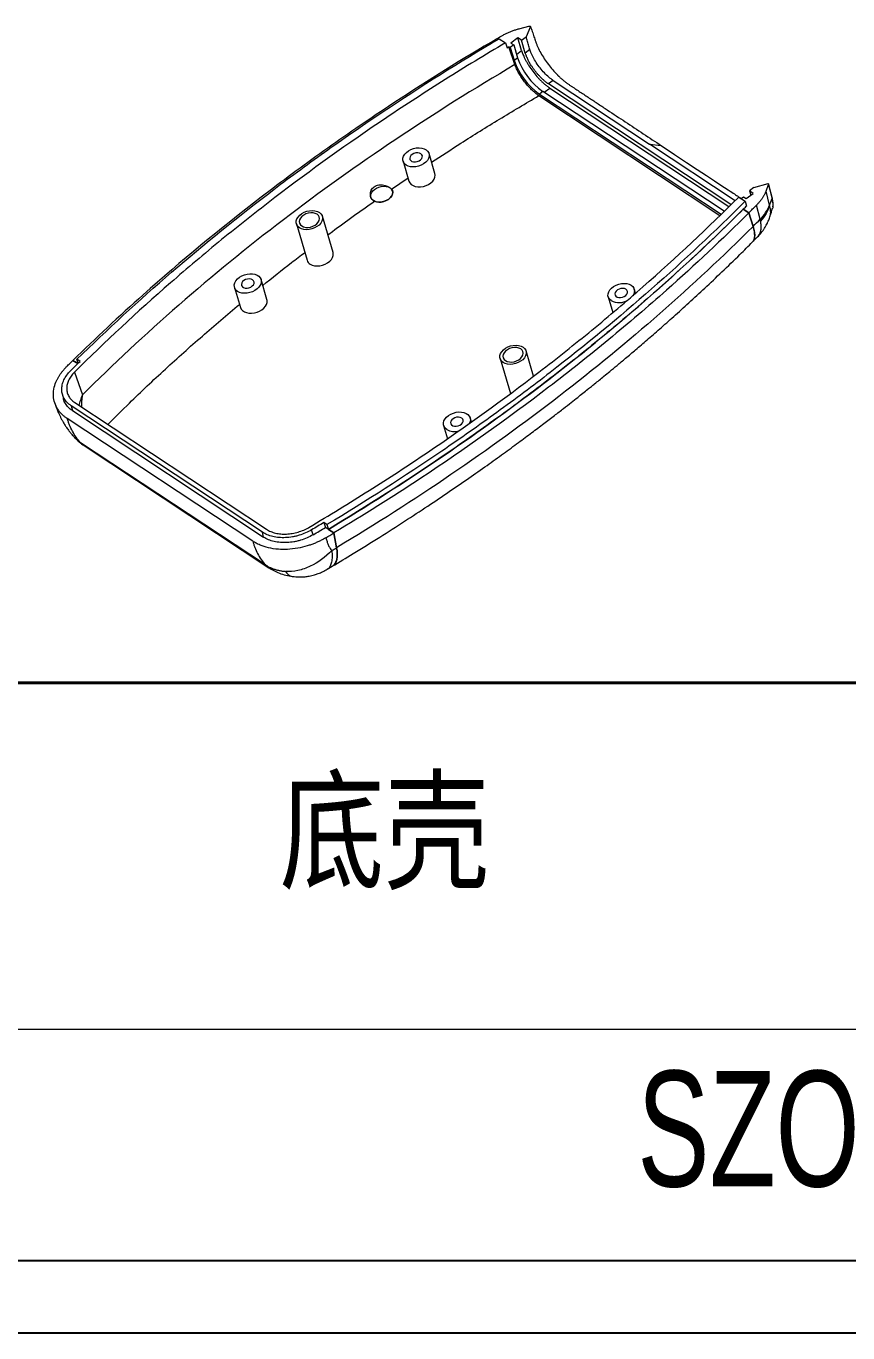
# Model space of a CAD drawing. Header units: inches. Extents: x 2883 to 4028, y 1129 to 1398.
# Drawn here: x 3581.3 to 3654.2, y 1128.8 to 1244.6 of the extents above; entities that cross this region are included whole.
import ezdxf

# ---------------------------------------------------------------- set-up
doc = ezdxf.new("R2010")
doc.units = ezdxf.units.IN
doc.header["$LTSCALE"] = 15
doc.layers.add('文字', color=81, linetype='Continuous')
doc.layers.add('粗实线', color=7, linetype='Continuous', lineweight=30)
doc.layers.add('细实线', color=3, linetype='Continuous', lineweight=9)
doc.styles.add('宋体', font='', dxfattribs={"width": 0.8, "height": 3.5})
doc.styles.add('长仿宋', font='', dxfattribs={"width": 0.7, "height": 4})
doc.styles.get('宋体').set_extended_font_data('SimSun')
doc.styles.get('长仿宋').set_extended_font_data('SimSun')

msp = doc.modelspace()

# ---------------------------------------------------------------- linework, layer by layer
at = {"color": 7, "linetype": 'Continuous', "lineweight": 15}
for p, q in [((3625.144, 1244.426), (3625.933, 1244.627)), ((3626.077, 1244.605), (3625.681, 1243.693)), ((3626.077, 1244.605), (3626.065, 1244.613)), ((3623.284, 1243.522), (3623.848, 1243.149)), ((3624.946, 1243.599), (3624.336, 1243.131)), ((3625.28, 1242.467), (3624.946, 1243.599)), ((3625.274, 1243.382), (3624.946, 1243.599)), ((3625.274, 1243.382), (3625.681, 1243.693)), ((3625.608, 1242.25), (3625.274, 1243.382)), ((3622.636, 1243.134), (3622.543, 1243.196)), ((3622.636, 1243.134), (3622.543, 1243.196)), ((3623.848, 1243.149), (3623.994, 1242.712)), ((3624.692, 1241.22), (3624.163, 1242.811)), ((3624.279, 1242.734), (3624.163, 1242.811)), ((3624.584, 1242.967), (3624.279, 1242.734)), ((3624.279, 1242.734), (3624.613, 1241.602)), ((3624.336, 1243.131), (3624.584, 1242.967)), ((3624.584, 1242.967), (3624.918, 1241.836)), ((3626.014, 1242.562), (3625.608, 1242.25)), ((3624.613, 1241.602), (3624.918, 1241.836)), ((3628.074, 1239.821), (3627.667, 1239.509)), ((3628.074, 1239.821), (3636.624, 1234.169)), ((3627.168, 1238.841), (3626.863, 1238.607)), ((3643.24, 1228.217), (3627.168, 1238.841)), ((3643.85, 1228.812), (3627.667, 1239.509)), ((3627.774, 1239.147), (3643.672, 1228.639)), ((3626.807, 1238.473), (3642.87, 1227.856)), ((3626.863, 1238.607), (3642.974, 1227.958)), ((3636.624, 1234.169), (3637.67, 1234.039)), ((3644.205, 1229.158), (3636.624, 1234.169)), ((3617.595, 1231.569), (3617.073, 1233.337)), ((3614.771, 1232.658), (3615.293, 1230.89)), ((3645.888, 1230.337), (3647.136, 1230.685)), ((3646.954, 1230.01), (3647.178, 1230.585)), ((3647.148, 1230.677), (3647.136, 1230.685)), ((3647.178, 1230.585), (3647.491, 1229.359)), ((3647.493, 1229.41), (3647.179, 1230.644)), ((3644.532, 1229.478), (3645.096, 1229.104)), ((3644.738, 1229.341), (3644.951, 1229.505)), ((3644.951, 1229.505), (3645.2, 1229.341)), ((3645.2, 1229.341), (3645.809, 1229.808)), ((3645.888, 1230.337), (3645.481, 1230.025)), ((3645.809, 1229.808), (3645.481, 1230.025)), ((3645.481, 1230.025), (3645.594, 1229.643)), ((3647.27, 1228.773), (3646.954, 1230.01)), ((3647.271, 1228.768), (3647.491, 1229.359)), ((3645.423, 1228.073), (3644.935, 1228.395)), ((3644.935, 1228.395), (3645.423, 1228.073)), ((3645.096, 1229.104), (3645.222, 1228.68)), ((3646.44, 1227.508), (3646.118, 1228.768)), ((3605.311, 1227.093), (3606.26, 1223.876)), ((3608.562, 1224.555), (3607.613, 1227.773)), ((3645.423, 1228.073), (3645.805, 1226.874)), ((3645.805, 1226.874), (3645.423, 1228.073)), ((3647.323, 1227.804), (3647.331, 1227.832)), ((3645.759, 1225.499), (3646.212, 1225.95)), ((3599.826, 1221.466), (3600.347, 1219.698)), ((3602.697, 1220.392), (3602.175, 1222.159)), ((3635.372, 1220.943), (3635.263, 1221.314)), ((3632.961, 1220.635), (3633.374, 1219.234)), ((3626.337, 1213.588), (3625.675, 1215.834)), ((3585.493, 1214.989), (3585.921, 1214.706)), ((3585.921, 1214.706), (3585.493, 1214.989)), ((3586.128, 1214.911), (3585.855, 1215.092)), ((3585.958, 1214.742), (3585.855, 1215.092)), ((3623.373, 1215.155), (3624.29, 1212.048)), ((3585.628, 1213.937), (3586.334, 1211.94)), ((3584.547, 1212.034), (3584.652, 1211.605)), ((3602.294, 1199.764), (3585.333, 1210.975)), ((3585.333, 1210.975), (3585.443, 1210.539)), ((3585.66, 1211.253), (3602.66, 1200.016)), ((3601.447, 1198.958), (3584.996, 1209.831)), ((3585.443, 1210.539), (3602.404, 1199.327)), ((3620.826, 1209.534), (3620.717, 1209.903)), ((3618.367, 1209.21), (3618.709, 1208.052)), ((3585.657, 1208.139), (3585.773, 1208.029)), ((3602.571, 1196.865), (3586.181, 1207.698)), ((3586.484, 1207.443), (3602.874, 1196.61)), ((3608.025, 1200.438), (3607.751, 1200.618)), ((3607.751, 1200.618), (3607.89, 1200.185)), ((3608.025, 1200.438), (3608.15, 1200.013)), ((3602.404, 1199.327), (3602.294, 1199.764)), ((3606.795, 1199.532), (3606.659, 1199.967)), ((3608.15, 1200.013), (3607.89, 1200.185)), ((3608.15, 1200.013), (3608.636, 1199.692)), ((3608.636, 1199.692), (3608.15, 1200.013)), ((3608.877, 1198.383), (3608.636, 1199.692)), ((3608.636, 1199.692), (3608.877, 1198.383)), ((3604.947, 1195.838), (3604.974, 1195.834)), ((3608.037, 1196.473), (3608.487, 1196.742))]:
    msp.add_line(p, q, dxfattribs=at)
at = {"color": 8, "linetype": 'Continuous', "lineweight": 15}
for p, q in [((3624.833, 1242.125), (3625.28, 1242.467)), ((3627.279, 1238.767), (3627.774, 1239.147)), ((3613.751, 1230.174), (3615.21, 1231.171)), ((3647.331, 1227.832), (3647.352, 1227.902))]:
    msp.add_line(p, q, dxfattribs=at)
for p, q in [((3368.446, 1135.172), (3732.65, 1135.172)), ((3358.601, 1128.767), (3739.054, 1128.767))]:
    msp.add_line(p, q)
at = {"color": 7, "linetype": 'Continuous', "lineweight": 15, "flags": 128}
for points in [[(3637.67, 1234.039), (3638.854, 1233.257), (3639.917, 1232.554), (3640.859, 1231.932), (3641.679, 1231.39), (3642.378, 1230.927), (3642.868, 1230.604), (3643.274, 1230.335), (3643.596, 1230.123), (3643.782, 1230), (3643.921, 1229.908), (3644.04, 1229.829), (3644.056, 1229.819), (3644.158, 1229.751), (3644.254, 1229.688), (3644.343, 1229.629), (3644.424, 1229.575), (3644.499, 1229.525), (3644.567, 1229.481), (3644.628, 1229.44), (3644.756, 1229.355)], [(3615.035, 1232.318), (3614.895, 1232.438), (3614.799, 1232.583), (3614.753, 1232.746), (3614.758, 1232.92), (3614.813, 1233.097), (3614.917, 1233.27), (3615.065, 1233.431), (3615.25, 1233.574), (3615.465, 1233.69), (3615.7, 1233.777), (3615.944, 1233.83), (3616.188, 1233.846), (3616.42, 1233.825), (3616.63, 1233.768), (3616.809, 1233.677), (3616.949, 1233.556), (3617.045, 1233.412), (3617.091, 1233.249), (3617.087, 1233.075), (3617.031, 1232.897), (3616.927, 1232.724), (3616.779, 1232.563), (3616.594, 1232.421), (3616.379, 1232.304), (3616.144, 1232.217), (3615.9, 1232.165), (3615.656, 1232.149), (3615.425, 1232.17), (3615.214, 1232.227), (3615.035, 1232.318)], [(3616.347, 1233.323), (3616.22, 1233.38), (3616.066, 1233.403), (3615.899, 1233.391), (3615.735, 1233.343), (3615.587, 1233.264), (3615.469, 1233.162), (3615.391, 1233.045), (3615.36, 1232.924), (3615.379, 1232.809), (3615.447, 1232.711), (3615.557, 1232.639), (3615.699, 1232.598), (3615.861, 1232.593), (3616.029, 1232.624), (3616.187, 1232.687), (3616.321, 1232.779), (3616.42, 1232.89), (3616.475, 1233.01), (3616.481, 1233.129), (3616.437, 1233.237), (3616.347, 1233.323)], [(3615.293, 1230.89), (3615.295, 1230.884), (3615.37, 1230.73), (3615.492, 1230.598), (3615.656, 1230.493), (3615.855, 1230.422), (3616.08, 1230.385), (3616.321, 1230.386), (3616.568, 1230.424), (3616.808, 1230.498), (3617.033, 1230.604), (3617.232, 1230.737), (3617.396, 1230.892), (3617.518, 1231.062), (3617.593, 1231.239), (3617.617, 1231.416), (3617.595, 1231.569)], [(3612.137, 1229.163), (3612.013, 1229.272), (3611.933, 1229.403), (3611.899, 1229.551), (3611.915, 1229.708), (3611.979, 1229.865), (3612.087, 1230.016), (3612.236, 1230.153), (3612.416, 1230.269), (3612.62, 1230.357), (3612.836, 1230.414), (3613.055, 1230.437), (3613.264, 1230.424), (3613.454, 1230.376), (3613.615, 1230.296), (3613.739, 1230.188), (3613.82, 1230.056), (3613.854, 1229.909), (3613.838, 1229.752), (3613.774, 1229.594), (3613.665, 1229.443), (3613.517, 1229.306), (3613.336, 1229.191), (3613.133, 1229.103), (3612.916, 1229.046), (3612.698, 1229.023), (3612.488, 1229.036), (3612.298, 1229.083), (3612.137, 1229.163)], [(3612.228, 1229.113), (3612.412, 1229.05), (3612.62, 1229.023), (3612.842, 1229.034), (3613.066, 1229.081), (3613.28, 1229.163), (3613.472, 1229.274), (3613.633, 1229.409), (3613.755, 1229.561), (3613.83, 1229.722), (3613.854, 1229.884), (3613.828, 1230.037), (3613.751, 1230.174)], [(3605.575, 1226.753), (3605.435, 1226.874), (3605.339, 1227.019), (3605.293, 1227.182), (3605.298, 1227.356), (3605.353, 1227.533), (3605.457, 1227.706), (3605.605, 1227.867), (3605.79, 1228.009), (3606.005, 1228.126), (3606.24, 1228.213), (3606.484, 1228.265), (3606.728, 1228.281), (3606.96, 1228.26), (3607.17, 1228.203), (3607.349, 1228.113), (3607.489, 1227.992), (3607.585, 1227.847), (3607.631, 1227.684), (3607.627, 1227.51), (3607.571, 1227.333), (3607.467, 1227.16), (3607.319, 1226.999), (3607.134, 1226.857), (3606.919, 1226.74), (3606.684, 1226.653), (3606.44, 1226.601), (3606.196, 1226.584), (3605.965, 1226.605), (3605.754, 1226.662), (3605.575, 1226.753)], [(3605.785, 1226.914), (3605.945, 1226.836), (3606.135, 1226.793), (3606.344, 1226.787), (3606.56, 1226.819), (3606.771, 1226.886), (3606.963, 1226.985), (3607.127, 1227.11), (3607.251, 1227.254), (3607.33, 1227.408), (3607.358, 1227.564), (3607.335, 1227.712), (3607.26, 1227.844), (3607.14, 1227.952), (3606.979, 1228.03), (3606.789, 1228.073), (3606.58, 1228.079), (3606.364, 1228.047), (3606.153, 1227.98), (3605.961, 1227.881), (3605.798, 1227.755), (3605.673, 1227.612), (3605.594, 1227.457), (3605.566, 1227.302), (3605.59, 1227.154), (3605.664, 1227.022), (3605.785, 1226.914)], [(3606.525, 1223.536), (3606.704, 1223.445), (3606.914, 1223.388), (3607.146, 1223.367), (3607.389, 1223.383), (3607.634, 1223.436), (3607.868, 1223.523), (3608.083, 1223.64), (3608.268, 1223.782), (3608.416, 1223.943), (3608.52, 1224.116), (3608.576, 1224.293), (3608.581, 1224.467), (3608.562, 1224.555)], [(3600.095, 1221.119), (3599.956, 1221.237), (3599.859, 1221.379), (3599.809, 1221.539), (3599.808, 1221.71), (3599.856, 1221.886), (3599.95, 1222.058), (3600.088, 1222.22), (3600.263, 1222.366), (3600.468, 1222.489), (3600.695, 1222.584), (3600.934, 1222.647), (3601.176, 1222.677), (3601.411, 1222.671), (3601.629, 1222.63), (3601.822, 1222.555), (3601.981, 1222.45), (3602.099, 1222.319), (3602.173, 1222.168), (3602.198, 1222.001), (3602.175, 1221.827), (3602.104, 1221.653), (3601.987, 1221.485), (3601.83, 1221.33), (3601.639, 1221.195), (3601.422, 1221.085), (3601.187, 1221.005), (3600.945, 1220.959), (3600.706, 1220.947), (3600.478, 1220.97), (3600.272, 1221.029), (3600.095, 1221.119)], [(3601.425, 1222.138), (3601.298, 1222.196), (3601.144, 1222.219), (3600.977, 1222.206), (3600.813, 1222.158), (3600.665, 1222.08), (3600.547, 1221.977), (3600.469, 1221.861), (3600.438, 1221.739), (3600.458, 1221.625), (3600.525, 1221.527), (3600.635, 1221.454), (3600.777, 1221.414), (3600.939, 1221.408), (3601.107, 1221.439), (3601.265, 1221.503), (3601.399, 1221.594), (3601.499, 1221.705), (3601.553, 1221.825), (3601.559, 1221.945), (3601.515, 1222.052), (3601.425, 1222.138)], [(3633.225, 1220.294), (3633.084, 1220.415), (3632.989, 1220.56), (3632.942, 1220.723), (3632.947, 1220.897), (3633.003, 1221.074), (3633.107, 1221.247), (3633.255, 1221.408), (3633.44, 1221.55), (3633.655, 1221.667), (3633.89, 1221.754), (3634.134, 1221.807), (3634.377, 1221.823), (3634.609, 1221.802), (3634.819, 1221.745), (3634.999, 1221.654), (3635.139, 1221.533), (3635.235, 1221.389), (3635.281, 1221.225), (3635.276, 1221.051), (3635.221, 1220.874), (3635.141, 1220.734)], [(3634.537, 1221.3), (3634.409, 1221.357), (3634.255, 1221.38), (3634.089, 1221.368), (3633.924, 1221.32), (3633.776, 1221.241), (3633.658, 1221.139), (3633.58, 1221.022), (3633.55, 1220.901), (3633.569, 1220.786), (3633.637, 1220.688), (3633.746, 1220.616), (3633.889, 1220.575), (3634.051, 1220.57), (3634.218, 1220.601), (3634.376, 1220.664), (3634.511, 1220.756), (3634.61, 1220.867), (3634.665, 1220.987), (3634.67, 1221.106), (3634.626, 1221.214), (3634.537, 1221.3)], [(3600.347, 1219.698), (3600.349, 1219.691), (3600.422, 1219.54), (3600.54, 1219.409), (3600.698, 1219.304), (3600.89, 1219.229), (3601.107, 1219.187), (3601.341, 1219.18), (3601.583, 1219.209), (3601.822, 1219.272), (3602.049, 1219.366), (3602.255, 1219.488), (3602.43, 1219.633), (3602.569, 1219.795), (3602.664, 1219.966), (3602.714, 1220.141), (3602.714, 1220.312), (3602.697, 1220.392)], [(3623.637, 1214.815), (3623.496, 1214.935), (3623.401, 1215.08), (3623.354, 1215.243), (3623.359, 1215.417), (3623.415, 1215.595), (3623.519, 1215.768), (3623.667, 1215.929), (3623.852, 1216.071), (3624.067, 1216.188), (3624.301, 1216.274), (3624.546, 1216.327), (3624.789, 1216.343), (3625.021, 1216.322), (3625.231, 1216.265), (3625.41, 1216.174), (3625.551, 1216.054), (3625.646, 1215.909), (3625.693, 1215.746), (3625.688, 1215.572), (3625.633, 1215.394), (3625.529, 1215.221), (3625.381, 1215.06), (3625.195, 1214.918), (3624.98, 1214.801), (3624.746, 1214.715), (3624.501, 1214.662), (3624.258, 1214.646), (3624.026, 1214.667), (3623.816, 1214.724), (3623.637, 1214.815)], [(3623.846, 1214.975), (3624.006, 1214.898), (3624.197, 1214.855), (3624.406, 1214.849), (3624.622, 1214.88), (3624.832, 1214.948), (3625.025, 1215.047), (3625.188, 1215.172), (3625.313, 1215.316), (3625.391, 1215.47), (3625.42, 1215.626), (3625.396, 1215.774), (3625.322, 1215.906), (3625.201, 1216.014), (3625.041, 1216.091), (3624.851, 1216.135), (3624.641, 1216.14), (3624.425, 1216.109), (3624.215, 1216.041), (3624.023, 1215.942), (3623.859, 1215.817), (3623.735, 1215.673), (3623.656, 1215.519), (3623.627, 1215.363), (3623.651, 1215.215), (3623.725, 1215.083), (3623.846, 1214.975)], [(3618.637, 1208.863), (3618.497, 1208.981), (3618.401, 1209.124), (3618.351, 1209.283), (3618.35, 1209.455), (3618.397, 1209.63), (3618.492, 1209.802), (3618.63, 1209.964), (3618.805, 1210.11), (3619.01, 1210.233), (3619.237, 1210.328), (3619.476, 1210.392), (3619.718, 1210.421), (3619.953, 1210.415), (3620.171, 1210.374), (3620.364, 1210.3), (3620.522, 1210.195), (3620.641, 1210.064), (3620.715, 1209.912), (3620.74, 1209.745), (3620.717, 1209.571), (3620.645, 1209.397), (3620.64, 1209.386)], [(3619.967, 1209.882), (3619.84, 1209.94), (3619.686, 1209.963), (3619.519, 1209.95), (3619.355, 1209.902), (3619.207, 1209.824), (3619.089, 1209.722), (3619.011, 1209.605), (3618.98, 1209.484), (3619, 1209.369), (3619.067, 1209.271), (3619.177, 1209.198), (3619.319, 1209.158), (3619.481, 1209.152), (3619.649, 1209.183), (3619.807, 1209.247), (3619.941, 1209.338), (3620.04, 1209.449), (3620.095, 1209.569), (3620.101, 1209.689), (3620.057, 1209.796), (3619.967, 1209.882)]]:
    msp.add_lwpolyline(points, dxfattribs=at)
at = {"color": 8, "linetype": 'Continuous', "lineweight": 15, "flags": 128}
for points in [[(3586.181, 1207.698), (3586.403, 1207.5), (3586.484, 1207.443)], [(3602.872, 1196.611), (3602.793, 1196.667), (3602.571, 1196.865)]]:
    msp.add_lwpolyline(points, dxfattribs=at)
at = {"color": 7, "linetype": 'Continuous', "lineweight": 15}
for centre, radius, start, end in [((3630.433, 1243.631), 6.163, 199.21745, 234.60741), ((3630.738, 1243.865), 6.163, 199.21745, 234.60741), ((3643.885, 1230.09), 3.632, 314.70198, 338.74589), ((3606.847, 1224.059), 0.615, 197.31838, 238.32382), ((3633.917, 1221.591), 1.47, 241.92735, 302.08992), ((3619.312, 1210.053), 1.368, 240.43622, 287.49404)]:
    msp.add_arc(centre, radius, start, end, dxfattribs=at)
at = {"color": 8, "linetype": 'Continuous', "lineweight": 15}
msp.add_arc((3605.161, 1196.767), 0.953, 210.18504, 257.01377, dxfattribs=at)
at = {"color": 7, "linetype": 'Continuous', "lineweight": 15}
for points, knots in [([(3623.466, 1243.741), (3623.507, 1243.765), (3623.589, 1243.812), (3623.717, 1243.881), (3623.847, 1243.947), (3623.981, 1244.012), (3624.118, 1244.074), (3624.257, 1244.133), (3624.4, 1244.19), (3624.544, 1244.244), (3624.692, 1244.295), (3624.841, 1244.342), (3624.991, 1244.386), (3625.093, 1244.413), (3625.144, 1244.426)], [0, 0, 0, 0, 0.0798912, 0.1605529, 0.2419465, 0.3240312, 0.4067641, 0.4900998, 0.5739911, 0.6583887, 0.7432418, 0.8284976, 0.9141021, 1, 1, 1, 1]), ([(3625.933, 1244.627), (3625.941, 1244.629), (3625.959, 1244.633), (3625.992, 1244.635), (3626.031, 1244.631), (3626.053, 1244.619), (3626.065, 1244.613)], [0, 0, 0, 0, 0.1587678, 0.3812576, 0.6658538, 1, 1, 1, 1]), ([(3626.077, 1244.605), (3626.127, 1244.454), (3626.202, 1244.227), (3626.303, 1243.924), (3626.379, 1243.697), (3626.435, 1243.527), (3626.47, 1243.423), (3626.482, 1243.385), (3626.501, 1243.329), (3626.523, 1243.262), (3626.551, 1243.185), (3626.58, 1243.107), (3626.634, 1242.969), (3626.757, 1242.685), (3626.973, 1242.263), (3627.288, 1241.748), (3627.647, 1241.239), (3628.039, 1240.754), (3628.332, 1240.437), (3628.497, 1240.271), (3628.532, 1240.236), (3628.584, 1240.185), (3628.698, 1240.076), (3628.838, 1239.949), (3628.977, 1239.829), (3629.081, 1239.744), (3629.185, 1239.663), (3629.287, 1239.586), (3629.389, 1239.514), (3629.489, 1239.447), (3629.589, 1239.381), (3629.722, 1239.293), (3629.888, 1239.183), (3630.154, 1239.007), (3630.487, 1238.787), (3630.886, 1238.524), (3631.418, 1238.172), (3632.083, 1237.732), (3633.147, 1237.029), (3634.478, 1236.15), (3636.074, 1235.094), (3637.138, 1234.391), (3637.67, 1234.039)], [0, 0, 0, 0, 0.03125, 0.046875, 0.0625, 0.078125, 0.0820312, 0.0839844, 0.0859375, 0.09375, 0.0976562, 0.1015625, 0.109375, 0.125, 0.15625, 0.1875, 0.21875, 0.25, 0.28125, 0.2851562, 0.2871094, 0.2890625, 0.296875, 0.3125, 0.3203125, 0.328125, 0.3359375, 0.34375, 0.3515625, 0.359375, 0.3671875, 0.375, 0.390625, 0.40625, 0.4375, 0.46875, 0.5, 0.5625, 0.625, 0.75, 0.875, 1, 1, 1, 1]), ([(3585.855, 1215.092), (3588.535, 1217.724), (3591.331, 1220.299), (3597.162, 1225.33), (3600.187, 1227.78), (3604.891, 1231.352), (3606.484, 1232.523), (3609.717, 1234.827), (3611.357, 1235.96), (3616.348, 1239.299), (3619.77, 1241.448), (3623.284, 1243.522)], [0, 0, 0, 0, 0.25, 0.25, 0.5, 0.5, 0.625, 0.625, 0.75, 0.75, 1, 1, 1, 1]), ([(3622.543, 1243.196), (3622.696, 1243.287), (3623.004, 1243.469), (3623.312, 1243.65), (3623.466, 1243.741)], [0, 0, 0, 0, 0.500017, 1, 1, 1, 1]), ([(3626.014, 1242.562), (3626.013, 1242.568), (3626.009, 1242.582), (3625.999, 1242.614), (3625.971, 1242.709), (3625.925, 1242.864), (3625.864, 1243.072), (3625.783, 1243.348), (3625.721, 1243.555), (3625.681, 1243.693)], [0.914708085, 0.914708085, 0.914708085, 0.914708085, 0.916015625, 0.91796875, 0.921875, 0.9375, 0.953125, 0.96875, 1, 1, 1, 1]), ([(3622.543, 1243.196), (3619.454, 1241.363), (3616.437, 1239.471), (3611.544, 1236.229), (3609.628, 1234.912), (3605.86, 1232.226), (3604.008, 1230.856), (3598.55, 1226.667), (3595.063, 1223.785), (3589.582, 1218.904), (3587.504, 1216.962), (3585.493, 1214.989)], [0.09727704, 0.09727704, 0.09727704, 0.09727704, 0.28260282, 0.28260282, 0.40515184, 0.40515184, 0.52770086, 0.52770086, 0.7727989, 0.7727989, 0.93042382, 0.93042382, 0.93042382, 0.93042382]), ([(3623.848, 1243.149), (3622.046, 1242.087), (3620.266, 1241.004), (3616.753, 1238.795), (3615.022, 1237.671), (3609.908, 1234.24), (3606.602, 1231.874), (3601.801, 1228.204), (3600.227, 1226.961), (3597.143, 1224.443), (3595.632, 1223.168), (3591.189, 1219.294), (3588.349, 1216.648), (3585.628, 1213.937)], [0, 0, 0, 0, 0.125, 0.125, 0.25, 0.25, 0.5, 0.5, 0.625, 0.625, 0.75, 0.75, 1, 1, 1, 1]), ([(3625.28, 1242.467), (3625.287, 1242.442), (3625.303, 1242.391), (3625.329, 1242.312), (3625.358, 1242.233), (3625.389, 1242.151), (3625.441, 1242.024), (3625.52, 1241.846), (3625.637, 1241.613), (3625.77, 1241.373), (3625.971, 1241.043), (3626.258, 1240.63), (3626.576, 1240.239), (3626.839, 1239.95), (3627.036, 1239.751), (3627.23, 1239.569), (3627.398, 1239.425), (3627.541, 1239.313), (3627.659, 1239.225), (3627.735, 1239.173), (3627.774, 1239.147)], [0, 0, 0, 0, 0.0233351, 0.0466278, 0.0699095, 0.0932114, 0.1165649, 0.1783, 0.2400921, 0.3044014, 0.3687677, 0.5000056, 0.6312435, 0.6955528, 0.7599192, 0.8216544, 0.8834464, 0.922309, 0.9611118, 1, 1, 1, 1]), ([(3627.667, 1239.509), (3627.642, 1239.526), (3627.593, 1239.559), (3627.518, 1239.613), (3627.443, 1239.67), (3627.367, 1239.731), (3627.291, 1239.795), (3627.214, 1239.863), (3627.137, 1239.933), (3627.031, 1240.035), (3626.895, 1240.172), (3626.733, 1240.35), (3626.574, 1240.539), (3626.419, 1240.736), (3626.273, 1240.939), (3626.137, 1241.143), (3626.013, 1241.347), (3625.91, 1241.531), (3625.827, 1241.696), (3625.759, 1241.841), (3625.7, 1241.982), (3625.649, 1242.119), (3625.622, 1242.207), (3625.608, 1242.25)], [0, 0, 0, 0, 0.0302328, 0.0602665, 0.0901674, 0.1200027, 0.1498401, 0.1797475, 0.2097918, 0.2400396, 0.304315, 0.3686596, 0.4343028, 0.5000165, 0.5656597, 0.6313734, 0.6956489, 0.7599935, 0.80826, 0.856118, 0.9038427, 0.9517116, 1, 1, 1, 1]), ([(3628.074, 1239.821), (3628.069, 1239.824), (3628.056, 1239.833), (3628.027, 1239.852), (3627.877, 1239.957), (3627.598, 1240.183), (3627.202, 1240.581), (3626.828, 1241.034), (3626.496, 1241.516), (3626.272, 1241.919), (3626.149, 1242.19), (3626.097, 1242.32), (3626.07, 1242.394), (3626.044, 1242.466), (3626.026, 1242.522), (3626.015, 1242.559), (3626.014, 1242.562)], [0.71165437, 0.71165437, 0.71165437, 0.71165437, 0.71289062, 0.71484375, 0.71875, 0.75, 0.78125, 0.8125, 0.84375, 0.875, 0.890625, 0.8984375, 0.90234375, 0.90625, 0.9140625, 0.91470809, 0.91470809, 0.91470809, 0.91470809]), ([(3624.692, 1241.22), (3617.467, 1236.972), (3610.598, 1232.379), (3600.958, 1225.021), (3597.86, 1222.494), (3591.911, 1217.31), (3589.059, 1214.653), (3586.334, 1211.94)], [0, 0, 0, 0, 0.5, 0.5, 0.75, 0.75, 1, 1, 1, 1]), ([(3626.807, 1238.473), (3626.704, 1238.542), (3626.6, 1238.619), (3626.388, 1238.792), (3626.28, 1238.889), (3626.065, 1239.097), (3625.959, 1239.208), (3625.752, 1239.44), (3625.649, 1239.564), (3625.455, 1239.816), (3625.362, 1239.945), (3625.188, 1240.206), (3625.106, 1240.339), (3624.96, 1240.599), (3624.894, 1240.727), (3624.78, 1240.98), (3624.731, 1241.103), (3624.692, 1241.22)], [0, 0, 0, 0, 0.125, 0.125, 0.25, 0.25, 0.375, 0.375, 0.5, 0.5, 0.625, 0.625, 0.75, 0.75, 0.875, 0.875, 1, 1, 1, 1]), ([(3612.228, 1229.113), (3612.173, 1229.139), (3612.123, 1229.172), (3612.036, 1229.251), (3611.998, 1229.298), (3611.937, 1229.401), (3611.913, 1229.458), (3611.88, 1229.577), (3611.871, 1229.64), (3611.868, 1229.767), (3611.874, 1229.833), (3611.902, 1229.961), (3611.923, 1230.025), (3611.982, 1230.147), (3612.019, 1230.204), (3612.107, 1230.309), (3612.16, 1230.357), (3612.275, 1230.438), (3612.338, 1230.471), (3612.475, 1230.522), (3612.545, 1230.54), (3612.765, 1230.572), (3612.919, 1230.565), (3613.137, 1230.522), (3613.207, 1230.503), (3613.343, 1230.456), (3613.409, 1230.427), (3613.527, 1230.365), (3613.581, 1230.33), (3613.677, 1230.255), (3613.718, 1230.216), (3613.751, 1230.174)], [0, 0, 0, 0, 0.0625, 0.0625, 0.125, 0.125, 0.1875, 0.1875, 0.25, 0.25, 0.3125, 0.3125, 0.375, 0.375, 0.4375, 0.4375, 0.5, 0.5, 0.5625, 0.5625, 0.625, 0.625, 0.75, 0.75, 0.8125, 0.8125, 0.875, 0.875, 0.9375, 0.9375, 1, 1, 1, 1]), ([(3647.148, 1230.677), (3647.153, 1230.673), (3647.163, 1230.666), (3647.174, 1230.652), (3647.18, 1230.639), (3647.184, 1230.625), (3647.184, 1230.613), (3647.183, 1230.602), (3647.181, 1230.593), (3647.179, 1230.587), (3647.178, 1230.585)], [0, 0, 0, 0, 0.1721652, 0.3345267, 0.4841852, 0.6191719, 0.738397, 0.8414807, 0.9285428, 1, 1, 1, 1]), ([(3606.424, 1200.191), (3608.222, 1201.257), (3609.999, 1202.345), (3613.503, 1204.56), (3615.23, 1205.688), (3620.331, 1209.129), (3623.629, 1211.502), (3628.416, 1215.181), (3629.985, 1216.427), (3633.059, 1218.95), (3637.578, 1222.784), (3641.822, 1226.762), (3644.532, 1229.478)], [0, 0, 0, 0, 0.125, 0.125, 0.25, 0.25, 0.5, 0.5, 0.625, 0.625, 0.75, 1, 1, 1, 1]), ([(3646.954, 1230.01), (3646.941, 1229.975), (3646.913, 1229.907), (3646.867, 1229.805), (3646.816, 1229.704), (3646.762, 1229.604), (3646.704, 1229.505), (3646.642, 1229.407), (3646.576, 1229.311), (3646.507, 1229.216), (3646.435, 1229.123), (3646.36, 1229.031), (3646.282, 1228.942), (3646.202, 1228.854), (3646.146, 1228.797), (3646.118, 1228.768)], [0, 0, 0, 0, 0.0793001, 0.1583539, 0.2371177, 0.3155488, 0.3936056, 0.4712474, 0.5484349, 0.6251303, 0.7012968, 0.7768997, 0.8519053, 0.9262821, 1, 1, 1, 1]), ([(3647.493, 1229.41), (3647.495, 1229.402), (3647.498, 1229.386), (3647.493, 1229.368), (3647.491, 1229.359)], [0, 0, 0, 0, 0.4854223, 1, 1, 1, 1]), ([(3647.562, 1228.615), (3647.564, 1228.627), (3647.581, 1228.706), (3647.582, 1228.947), (3647.529, 1229.212), (3647.496, 1229.383)], [0, 0, 0, 0, 0.059505, 0.3938439, 1, 1, 1, 1]), ([(3645.096, 1229.104), (3642.45, 1226.457), (3639.687, 1223.866), (3633.922, 1218.799), (3630.928, 1216.331), (3626.27, 1212.729), (3624.692, 1211.547), (3621.488, 1209.222), (3619.862, 1208.079), (3614.911, 1204.706), (3611.515, 1202.534), (3608.025, 1200.438)], [0, 0, 0, 0, 0.25, 0.25, 0.5, 0.5, 0.625, 0.625, 0.75, 0.75, 1, 1, 1, 1]), ([(3608.15, 1200.013), (3615.067, 1204.169), (3621.652, 1208.646), (3627.815, 1213.402), (3633.977, 1218.159), (3639.678, 1223.16), (3644.935, 1228.395)], [0.00808154, 0.00808154, 0.00808154, 0.00808154, 0.5, 0.5, 0.5, 0.99189897, 0.99189897, 0.99189897, 0.99189897]), ([(3644.935, 1228.395), (3643.621, 1227.085), (3642.276, 1225.789), (3639.531, 1223.226), (3638.13, 1221.959), (3635.272, 1219.455), (3633.813, 1218.218), (3630.841, 1215.775), (3629.329, 1214.571), (3626.253, 1212.197), (3624.689, 1211.028), (3621.508, 1208.724), (3619.891, 1207.589), (3614.975, 1204.244), (3611.607, 1202.09), (3608.15, 1200.013)], [0, 0, 0, 0, 0.125, 0.125, 0.25, 0.25, 0.375, 0.375, 0.5, 0.5, 0.625, 0.625, 0.75, 0.75, 1, 1, 1, 1]), ([(3647.271, 1228.768), (3647.197, 1228.52), (3647.091, 1228.271), (3646.824, 1227.789), (3646.662, 1227.556), (3646.477, 1227.339)], [0, 0, 0, 0, 0.5, 0.5, 1, 1, 1, 1]), ([(3647.36, 1228.284), (3647.359, 1228.3), (3647.357, 1228.314), (3647.354, 1228.345), (3647.352, 1228.363), (3647.344, 1228.418), (3647.338, 1228.458), (3647.315, 1228.587), (3647.293, 1228.683), (3647.271, 1228.768)], [0, 0, 0, 0, 0.125, 0.125, 0.25, 0.25, 0.5, 0.5, 1, 1, 1, 1]), ([(3647.336, 1227.831), (3647.366, 1227.929), (3647.434, 1228.145), (3647.501, 1228.361), (3647.538, 1228.48)], [0, 0, 0, 0, 0.4516638, 1, 1, 1, 1]), ([(3647.368, 1228.08), (3647.369, 1228.094), (3647.369, 1228.106), (3647.369, 1228.135), (3647.368, 1228.15), (3647.367, 1228.183), (3647.366, 1228.201), (3647.364, 1228.239), (3647.362, 1228.265), (3647.36, 1228.284)], [0, 0, 0, 0, 0.25, 0.25, 0.5, 0.5, 0.75, 0.75, 1, 1, 1, 1]), ([(3647.562, 1228.603), (3647.562, 1228.603), (3647.56, 1228.585), (3647.553, 1228.542), (3647.542, 1228.501), (3647.536, 1228.475)], [0, 0, 0, 0, 0.0071308, 0.368727, 1, 1, 1, 1]), ([(3645.423, 1228.073), (3643.082, 1225.745), (3640.654, 1223.464), (3636.473, 1219.751), (3634.77, 1218.294), (3631.284, 1215.421), (3629.501, 1214.005), (3624.035, 1209.822), (3620.254, 1207.134), (3613.82, 1202.883), (3611.252, 1201.265), (3608.636, 1199.692)], [0.09727704, 0.09727704, 0.09727704, 0.09727704, 0.28260282, 0.28260282, 0.40515184, 0.40515184, 0.52770086, 0.52770086, 0.7727989, 0.7727989, 0.93042382, 0.93042382, 0.93042382, 0.93042382]), ([(3646.21, 1225.945), (3646.304, 1226.044), (3646.475, 1226.225), (3646.678, 1226.492), (3646.817, 1226.699), (3646.912, 1226.856), (3646.993, 1227), (3647.063, 1227.138), (3647.132, 1227.286), (3647.226, 1227.502), (3647.286, 1227.679), (3647.328, 1227.806)], [0, 0, 0, 0, 0.1863542, 0.3395274, 0.4541758, 0.5264099, 0.5873734, 0.6819174, 0.742313, 0.8149764, 1, 1, 1, 1]), ([(3647.352, 1227.902), (3647.354, 1227.915), (3647.356, 1227.931), (3647.36, 1227.96), (3647.362, 1227.972), (3647.364, 1227.998), (3647.365, 1228.012), (3647.367, 1228.034), (3647.367, 1228.042), (3647.368, 1228.062), (3647.368, 1228.072), (3647.368, 1228.08)], [0, 0, 0, 0, 0.25, 0.25, 0.5, 0.5, 0.75, 0.75, 0.875, 0.875, 1, 1, 1, 1]), ([(3645.805, 1226.874), (3640.531, 1221.623), (3634.783, 1216.58), (3622.412, 1207.035), (3615.811, 1202.549), (3608.877, 1198.383)], [0, 0, 0, 0, 0.5, 0.5, 1, 1, 1, 1]), ([(3645.751, 1225.507), (3645.787, 1225.54), (3645.889, 1225.633), (3645.955, 1225.894), (3645.954, 1226.275), (3645.884, 1226.62), (3645.818, 1226.832), (3645.805, 1226.874)], [0, 0, 0, 0, 0.1477009, 0.4149684, 0.6715395, 0.9357543, 1, 1, 1, 1]), ([(3645.805, 1226.874), (3645.853, 1226.702), (3645.948, 1226.361), (3645.96, 1225.955), (3645.903, 1225.662), (3645.798, 1225.555), (3645.756, 1225.513)], [0, 0, 0, 0, 0.2744011, 0.5470773, 0.8195991, 1, 1, 1, 1]), ([(3608.485, 1196.741), (3609.106, 1197.113), (3610.526, 1197.965), (3612.667, 1199.299), (3614.872, 1200.706), (3616.92, 1202.049), (3618.818, 1203.325), (3620.568, 1204.529), (3622.174, 1205.658), (3623.64, 1206.71), (3624.969, 1207.68), (3626.163, 1208.567), (3627.226, 1209.369), (3628.16, 1210.083), (3628.968, 1210.708), (3629.652, 1211.243), (3630.224, 1211.694), (3630.71, 1212.08), (3631.114, 1212.403), (3631.455, 1212.677), (3631.794, 1212.95), (3632.167, 1213.253), (3632.619, 1213.621), (3633.146, 1214.054), (3633.785, 1214.584), (3634.55, 1215.223), (3635.438, 1215.975), (3636.449, 1216.842), (3637.575, 1217.823), (3638.812, 1218.92), (3640.146, 1220.126), (3641.572, 1221.443), (3643.083, 1222.872), (3644.495, 1224.235), (3645.388, 1225.127), (3645.76, 1225.499)], [0, 0, 0, 0, 0.0444196, 0.1014694, 0.1552997, 0.2059115, 0.2533053, 0.2974812, 0.3384389, 0.3761776, 0.4106964, 0.441994, 0.470069, 0.49492, 0.5165436, 0.5349354, 0.5501714, 0.5629368, 0.5744973, 0.5831665, 0.590917, 0.6022934, 0.6139025, 0.6282438, 0.646007, 0.667206, 0.6923203, 0.7209962, 0.7532339, 0.789034, 0.8283973, 0.8705273, 0.9160976, 0.9651104, 1, 1, 1, 1]), ([(3584.997, 1209.832), (3584.964, 1209.853), (3584.899, 1209.897), (3584.806, 1209.966), (3584.706, 1210.046), (3584.593, 1210.144), (3584.397, 1210.334), (3584.225, 1210.546), (3583.993, 1210.917), (3583.817, 1211.35), (3583.738, 1211.974), (3583.811, 1212.596), (3583.992, 1213.101), (3584.173, 1213.451), (3584.301, 1213.664), (3584.444, 1213.873), (3584.601, 1214.075), (3584.77, 1214.27), (3584.892, 1214.395), (3584.953, 1214.457)], [0, 0, 0, 0, 0.0210865, 0.0420732, 0.0629438, 0.0919123, 0.1256161, 0.2179448, 0.2504543, 0.3867413, 0.5000288, 0.6288235, 0.749564, 0.7923694, 0.8348413, 0.8769066, 0.9184966, 0.9595472, 1, 1, 1, 1]), ([(3584.953, 1214.457), (3585.043, 1214.546), (3585.223, 1214.723), (3585.403, 1214.9), (3585.493, 1214.989)], [0, 0, 0, 0, 0.4999584, 1, 1, 1, 1]), ([(3585.296, 1214.088), (3585.434, 1214.225), (3585.711, 1214.5), (3585.989, 1214.774), (3586.128, 1214.911)], [0, 0, 0, 0, 0.5001528, 1, 1, 1, 1]), ([(3585.333, 1210.975), (3585.201, 1211.062), (3585.084, 1211.159), (3584.88, 1211.368), (3584.793, 1211.482), (3584.686, 1211.665), (3584.655, 1211.728), (3584.601, 1211.856), (3584.578, 1211.921), (3584.523, 1212.12), (3584.503, 1212.258), (3584.499, 1212.543), (3584.516, 1212.687), (3584.566, 1212.903), (3584.587, 1212.975), (3584.637, 1213.12), (3584.667, 1213.192), (3584.77, 1213.41), (3584.854, 1213.551), (3585.052, 1213.825), (3585.166, 1213.958), (3585.296, 1214.088)], [0, 0, 0, 0, 0.125, 0.125, 0.25, 0.25, 0.3125, 0.3125, 0.375, 0.375, 0.5, 0.5, 0.625, 0.625, 0.6875, 0.6875, 0.75, 0.75, 0.875, 0.875, 1, 1, 1, 1]), ([(3585.628, 1213.937), (3585.516, 1213.826), (3585.418, 1213.711), (3585.246, 1213.474), (3585.174, 1213.352), (3585.056, 1213.102), (3585.013, 1212.978), (3584.955, 1212.73), (3584.941, 1212.605), (3584.944, 1212.361), (3584.961, 1212.242), (3585.024, 1212.013), (3585.071, 1211.902), (3585.194, 1211.692), (3585.268, 1211.594), (3585.444, 1211.412), (3585.546, 1211.328), (3585.66, 1211.253)], [0, 0, 0, 0, 0.125, 0.125, 0.25, 0.25, 0.375, 0.375, 0.5, 0.5, 0.625, 0.625, 0.75, 0.75, 0.875, 0.875, 1, 1, 1, 1]), ([(3583.897, 1211.184), (3583.923, 1211.107), (3583.998, 1210.882), (3584.115, 1210.575), (3584.252, 1210.255), (3584.377, 1209.991), (3584.495, 1209.761), (3584.636, 1209.506), (3584.797, 1209.241), (3584.956, 1209.002), (3585.105, 1208.795), (3585.264, 1208.587), (3585.454, 1208.356), (3585.598, 1208.203), (3585.666, 1208.132)], [0, 0, 0, 0, 0.0682752, 0.1982723, 0.297309, 0.3712341, 0.4428283, 0.5136884, 0.6141963, 0.7014261, 0.7530368, 0.8249906, 0.9178026, 1, 1, 1, 1]), ([(3585.443, 1210.539), (3585.318, 1210.631), (3585.07, 1210.817), (3584.819, 1211.168), (3584.68, 1211.434), (3584.66, 1211.59), (3584.658, 1211.606)], [0, 0, 0, 0, 0.3207701, 0.6408993, 0.9627003, 1, 1, 1, 1]), ([(3586.181, 1207.698), (3585.898, 1207.998), (3585.659, 1208.343), (3585.365, 1208.89), (3585.278, 1209.076), (3585.162, 1209.36), (3585.126, 1209.455), (3585.074, 1209.598), (3585.058, 1209.645), (3585.026, 1209.741), (3585.008, 1209.797), (3584.997, 1209.832)], [0, 0, 0, 0, 0.5, 0.5, 0.75, 0.75, 0.875, 0.875, 0.9375, 0.9375, 1, 1, 1, 1]), ([(3585.865, 1207.942), (3585.926, 1207.882), (3586.115, 1207.697), (3586.335, 1207.546), (3586.483, 1207.444)], [0, 0, 0, 0, 0.3253823, 1, 1, 1, 1]), ([(3607.751, 1200.618), (3607.57, 1200.509), (3607.206, 1200.292), (3606.842, 1200.075), (3606.659, 1199.967)], [0, 0, 0, 0, 0.4998472, 1, 1, 1, 1]), ([(3607.931, 1199.269), (3607.886, 1199.243), (3607.797, 1199.19), (3607.658, 1199.114), (3607.517, 1199.04), (3607.372, 1198.969), (3607.225, 1198.9), (3607.074, 1198.833), (3606.92, 1198.77), (3606.764, 1198.709), (3606.605, 1198.651), (3606.444, 1198.597), (3606.056, 1198.476), (3605.408, 1198.321), (3604.542, 1198.223), (3603.662, 1198.233), (3602.839, 1198.356), (3602.254, 1198.544), (3601.914, 1198.695), (3601.75, 1198.777), (3601.596, 1198.863), (3601.496, 1198.926), (3601.447, 1198.958)], [0, 0, 0, 0, 0.0219909, 0.0441673, 0.0665203, 0.0890405, 0.1117182, 0.1345428, 0.1575036, 0.1805895, 0.2037888, 0.2270895, 0.2504794, 0.3712253, 0.5000322, 0.6133249, 0.7496244, 0.8743779, 0.908081, 0.9370546, 0.9684057, 1, 1, 1, 1]), ([(3606.659, 1199.967), (3606.487, 1199.865), (3606.309, 1199.774), (3605.939, 1199.613), (3605.748, 1199.543), (3605.451, 1199.455), (3605.351, 1199.428), (3605.153, 1199.381), (3605.053, 1199.361), (3604.754, 1199.31), (3604.554, 1199.287), (3604.154, 1199.269), (3603.96, 1199.273), (3603.677, 1199.297), (3603.584, 1199.308), (3603.4, 1199.337), (3603.309, 1199.355), (3603.045, 1199.418), (3602.88, 1199.471), (3602.571, 1199.6), (3602.427, 1199.676), (3602.294, 1199.764)], [0, 0, 0, 0, 0.125, 0.125, 0.25, 0.25, 0.3125, 0.3125, 0.375, 0.375, 0.5, 0.5, 0.625, 0.625, 0.6875, 0.6875, 0.75, 0.75, 0.875, 0.875, 1, 1, 1, 1]), ([(3606.795, 1199.532), (3606.622, 1199.43), (3606.443, 1199.338), (3606.071, 1199.176), (3605.878, 1199.106), (3605.58, 1199.017), (3605.48, 1198.99), (3605.279, 1198.943), (3605.179, 1198.923), (3604.878, 1198.871), (3604.677, 1198.849), (3604.275, 1198.83), (3604.08, 1198.834), (3603.795, 1198.858), (3603.701, 1198.87), (3603.517, 1198.899), (3603.425, 1198.917), (3603.159, 1198.98), (3602.993, 1199.033), (3602.682, 1199.163), (3602.537, 1199.239), (3602.404, 1199.327)], [0, 0, 0, 0, 0.125, 0.125, 0.25, 0.25, 0.3125, 0.3125, 0.375, 0.375, 0.5, 0.5, 0.625, 0.625, 0.6875, 0.6875, 0.75, 0.75, 0.875, 0.875, 1, 1, 1, 1]), ([(3602.66, 1200.016), (3602.774, 1199.941), (3602.898, 1199.875), (3603.165, 1199.764), (3603.309, 1199.718), (3603.613, 1199.646), (3603.77, 1199.621), (3604.096, 1199.593), (3604.265, 1199.59), (3604.608, 1199.606), (3604.779, 1199.624), (3605.037, 1199.669), (3605.123, 1199.686), (3605.295, 1199.726), (3605.381, 1199.749), (3605.636, 1199.825), (3605.8, 1199.885), (3606.12, 1200.024), (3606.276, 1200.104), (3606.424, 1200.191)], [0, 0, 0, 0, 0.125, 0.125, 0.25, 0.25, 0.375, 0.375, 0.5, 0.5, 0.625, 0.625, 0.6875, 0.6875, 0.75, 0.75, 0.875, 0.875, 1, 1, 1, 1]), ([(3606.795, 1199.532), (3606.978, 1199.641), (3607.344, 1199.858), (3607.708, 1200.076), (3607.89, 1200.185)], [0, 0, 0, 0, 0.5001531, 1, 1, 1, 1]), ([(3607.931, 1199.269), (3607.946, 1199.21), (3607.976, 1199.097), (3608.025, 1198.936), (3608.076, 1198.789), (3608.133, 1198.645), (3608.199, 1198.505), (3608.277, 1198.367), (3608.36, 1198.241), (3608.422, 1198.166), (3608.453, 1198.129)], [0, 0, 0, 0, 0.1384088, 0.2679333, 0.3886638, 0.5007115, 0.6325229, 0.7594496, 0.88182, 1, 1, 1, 1]), ([(3601.447, 1198.958), (3601.455, 1198.925), (3601.471, 1198.871), (3601.498, 1198.778), (3601.513, 1198.732), (3601.557, 1198.594), (3601.589, 1198.502), (3601.694, 1198.226), (3601.774, 1198.043), (3602.052, 1197.507), (3602.286, 1197.166), (3602.571, 1196.865)], [0, 0, 0, 0, 0.0625, 0.0625, 0.125, 0.125, 0.25, 0.25, 0.5, 0.5, 1, 1, 1, 1]), ([(3608.453, 1198.129), (3607.892, 1197.558), (3607.249, 1197.074), (3606.189, 1196.57), (3605.824, 1196.442), (3605.077, 1196.285), (3604.704, 1196.258), (3604.337, 1196.287)], [0, 0, 0, 0, 0.5, 0.5, 0.75, 0.75, 1, 1, 1, 1]), ([(3608.485, 1196.744), (3608.496, 1196.748), (3608.606, 1196.788), (3608.749, 1196.973), (3608.898, 1197.294), (3608.95, 1197.724), (3608.926, 1198.103), (3608.885, 1198.336), (3608.877, 1198.383)], [0, 0, 0, 0, 0.02312409, 0.25057522, 0.48475383, 0.70986554, 0.9416675, 1, 1, 1, 1]), ([(3608.877, 1198.383), (3608.902, 1198.208), (3608.953, 1197.853), (3608.922, 1197.413), (3608.803, 1197.063), (3608.675, 1196.857), (3608.567, 1196.8), (3608.551, 1196.792)], [0, 0, 0, 0, 0.23669391, 0.48031221, 0.71698677, 0.9604094, 1, 1, 1, 1]), ([(3602.571, 1196.865), (3602.606, 1196.842), (3602.676, 1196.797), (3602.786, 1196.734), (3602.899, 1196.674), (3603.016, 1196.618), (3603.137, 1196.566), (3603.26, 1196.518), (3603.387, 1196.474), (3603.516, 1196.434), (3603.648, 1196.398), (3603.782, 1196.367), (3603.918, 1196.34), (3604.056, 1196.318), (3604.196, 1196.3), (3604.29, 1196.292), (3604.337, 1196.287)], [0, 0, 0, 0, 0.0707202, 0.1417117, 0.2129358, 0.2843525, 0.3559215, 0.4276014, 0.4993507, 0.5711274, 0.6428891, 0.7145937, 0.7861988, 0.8576626, 0.9289434, 1, 1, 1, 1]), ([(3602.872, 1196.611), (3603.015, 1196.523), (3603.311, 1196.339), (3603.811, 1196.119), (3604.369, 1195.935), (3604.769, 1195.868), (3604.974, 1195.834)], [0, 0, 0, 0, 0.2231146, 0.4664099, 0.7266127, 1, 1, 1, 1]), ([(3604.947, 1195.838), (3605.158, 1195.817), (3605.535, 1195.779), (3606.037, 1195.808), (3606.404, 1195.86), (3606.684, 1195.919), (3606.954, 1195.991), (3607.275, 1196.098), (3607.662, 1196.26), (3607.909, 1196.397), (3608.039, 1196.47)], [0, 0, 0, 0, 0.19697677, 0.35041648, 0.46335613, 0.54008524, 0.6148772, 0.72244949, 0.85346991, 1, 1, 1, 1])]:
    msp.add_open_spline(points, degree=3, knots=knots, dxfattribs=at)
for points in [[(3623.994, 1242.712), (3624.05, 1242.745), (3624.106, 1242.778), (3624.163, 1242.811)], [(3645.222, 1228.68), (3645.126, 1228.585), (3645.031, 1228.49), (3644.935, 1228.395)], [(3645.423, 1228.073), (3645.655, 1228.304), (3645.887, 1228.536), (3646.118, 1228.768)], [(3647.271, 1228.768), (3647.271, 1228.77), (3647.27, 1228.771), (3647.27, 1228.773)], [(3645.805, 1226.874), (3646.018, 1227.085), (3646.229, 1227.296), (3646.44, 1227.508)], [(3646.477, 1227.339), (3646.466, 1227.394), (3646.454, 1227.451), (3646.44, 1227.508)], [(3607.931, 1199.269), (3608.166, 1199.41), (3608.401, 1199.55), (3608.636, 1199.692)], [(3608.453, 1198.129), (3608.594, 1198.213), (3608.736, 1198.298), (3608.877, 1198.383)]]:
    msp.add_open_spline(points, degree=3, dxfattribs=at)
at = {"color": 8, "linetype": 'Continuous', "lineweight": 15}
for points, knots in [([(3617.302, 1232.561), (3618.165, 1233.127), (3620.143, 1234.425), (3623.31, 1236.399), (3625.64, 1237.781), (3626.807, 1238.473)], [0, 0, 0, 0, 0.2784347, 0.6385119, 1, 1, 1, 1]), ([(3647.491, 1229.359), (3647.498, 1229.326), (3647.515, 1229.256), (3647.536, 1229.149), (3647.554, 1229.034), (3647.568, 1228.908), (3647.574, 1228.787), (3647.571, 1228.683), (3647.565, 1228.627), (3647.562, 1228.603)], [0, 0, 0, 0, 0.1129998, 0.2406639, 0.3829203, 0.5396374, 0.7310174, 0.8849244, 1, 1, 1, 1]), ([(3608.101, 1226.119), (3608.235, 1226.221), (3609.577, 1227.242), (3610.972, 1228.226), (3612.228, 1229.113)], [0, 0, 0, 0, 0.0998785, 1, 1, 1, 1]), ([(3646.209, 1225.953), (3646.261, 1226.009), (3646.364, 1226.121), (3646.463, 1226.35), (3646.523, 1226.623), (3646.537, 1226.951), (3646.497, 1227.207), (3646.477, 1227.339)], [0, 0, 0, 0, 0.1864759, 0.3718324, 0.5700138, 0.7787886, 1, 1, 1, 1]), ([(3602.329, 1221.639), (3603.17, 1222.322), (3604.39, 1223.312), (3605.662, 1224.27), (3606.057, 1224.567)], [0, 0, 0, 0, 0.6894324, 1, 1, 1, 1]), ([(3588.589, 1209.317), (3589.224, 1209.952), (3590.879, 1211.607), (3593.674, 1214.222), (3596.921, 1217.144), (3599.163, 1219.032), (3600.269, 1219.964)], [0, 0, 0, 0, 0.1734795, 0.4520456, 0.7296259, 1, 1, 1, 1]), ([(3586.334, 1211.94), (3586.27, 1211.783), (3586.145, 1211.478), (3586.067, 1211.162), (3586.03, 1211.009)], [0, 0, 0, 0, 0.5144417, 1, 1, 1, 1]), ([(3586.334, 1211.94), (3586.315, 1211.828), (3586.276, 1211.593), (3586.247, 1211.232), (3586.249, 1210.984), (3586.251, 1210.863)], [0, 0, 0, 0, 0.3178864, 0.6674696, 1, 1, 1, 1]), ([(3585.67, 1208.136), (3585.723, 1208.078), (3585.872, 1207.914), (3586.059, 1207.783), (3586.181, 1207.698)], [0, 0, 0, 0, 0.3487875, 1, 1, 1, 1]), ([(3608.453, 1198.129), (3608.466, 1197.939), (3608.493, 1197.559), (3608.441, 1197.093), (3608.307, 1196.735), (3608.168, 1196.529), (3608.051, 1196.488), (3608.032, 1196.481)], [0, 0, 0, 0, 0.2328397, 0.4677851, 0.7067163, 0.9523667, 1, 1, 1, 1])]:
    msp.add_open_spline(points, degree=3, knots=knots, dxfattribs=at)
at = {"layer": '粗实线', "color": 7, "lineweight": 40}
msp.add_line((3732.65, 1186.411), (3578.931, 1186.411), dxfattribs=at)
at = {"layer": '细实线', "color": 7}
msp.add_line((3732.65, 1155.668), (3502.072, 1155.668), dxfattribs=at)

# ---------------------------------------------------------------- texts
at = {"layer": '文字', "color": 0, "insert": (3603.808, 1177.565), "char_height": 8.5399, "width": 109.17973, "attachment_point": 1, "style": '宋体'}
msp.add_mtext('底壳', dxfattribs=at)
at = {"layer": '粗实线', "insert": (3635.544, 1151.998), "char_height": 10.2479, "width": 114.92002, "attachment_point": 1, "style": '长仿宋'}
msp.add_mtext('{\\fSTXinwei|b0|i0|c134|p2;SZOMK}', dxfattribs=at)

doc.saveas('drawing.dxf')
